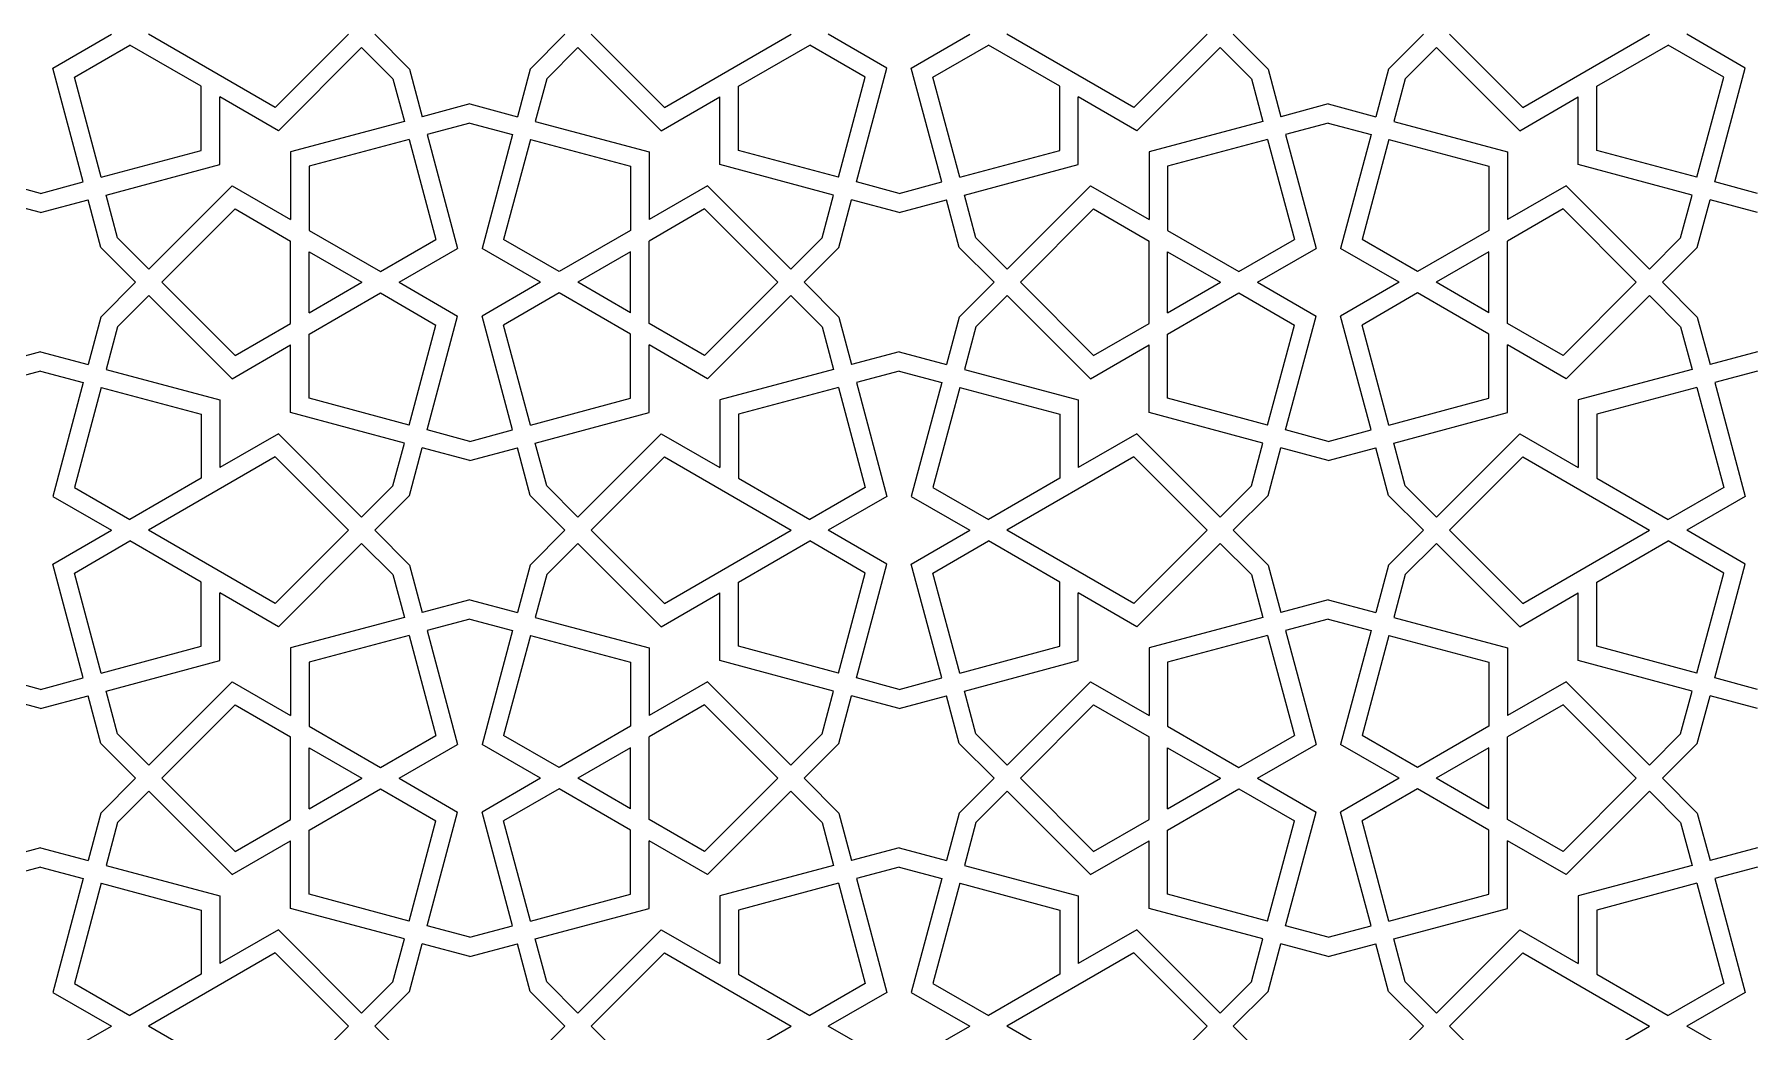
# Model space of a CAD drawing. Header units: metres. Extents: x 7064 to 15770, y 8440 to 11994.
# Drawn here: x 14696.2 to 14855.9, y 11360 to 11452.4 of the extents above; entities that cross this region are included whole.
import ezdxf

# ---------------------------------------------------------------- set-up
doc = ezdxf.new("R2010")
doc.units = ezdxf.units.M
doc.layers.add('GÖRÜNÜŞ 015-O4M', color=125, linetype='Continuous', lineweight=15)

msp = doc.modelspace()

# ---------------------------------------------------------------- linework, layer by layer
at = {"layer": 'GÖRÜNÜŞ 015-O4M', "color": 0}
for p, q in [((14697.903, 11449.261), (14703.328, 11452.393)), ((14718.525, 11445.605), (14706.768, 11452.393)), ((14725.313, 11452.393), (14718.525, 11445.605)), ((14730.97, 11449.168), (14727.745, 11452.393)), ((14742.142, 11449.168), (14745.367, 11452.393)), ((14747.8, 11452.393), (14754.587, 11445.605)), ((14754.587, 11445.605), (14766.344, 11452.393)), ((14775.21, 11449.261), (14769.784, 11452.393)), ((14777.478, 11449.261), (14782.904, 11452.393)), ((14798.101, 11445.605), (14786.344, 11452.393)), ((14804.889, 11452.393), (14798.101, 11445.605)), ((14810.546, 11449.168), (14807.321, 11452.393)), ((14821.718, 11449.168), (14824.943, 11452.393)), ((14827.375, 11452.393), (14834.163, 11445.605)), ((14834.163, 11445.605), (14845.92, 11452.393)), ((14854.785, 11449.261), (14849.36, 11452.393)), ((14699.906, 11448.431), (14705.048, 11451.4)), ((14711.662, 11447.582), (14705.048, 11451.4)), ((14726.529, 11451.177), (14718.808, 11443.456)), ((14729.428, 11448.278), (14726.529, 11451.177)), ((14743.684, 11448.278), (14746.583, 11451.177)), ((14746.583, 11451.177), (14754.304, 11443.456)), ((14761.45, 11447.582), (14768.064, 11451.4)), ((14773.207, 11448.431), (14768.064, 11451.4)), ((14779.481, 11448.431), (14784.624, 11451.4)), ((14791.238, 11447.582), (14784.624, 11451.4)), ((14806.105, 11451.177), (14798.384, 11443.456)), ((14809.004, 11448.278), (14806.105, 11451.177)), ((14823.26, 11448.278), (14826.159, 11451.177)), ((14826.159, 11451.177), (14833.88, 11443.456)), ((14841.026, 11447.582), (14847.64, 11451.4)), ((14852.783, 11448.431), (14847.64, 11451.4)), ((14700.729, 11438.714), (14697.903, 11449.261)), ((14730.97, 11449.168), (14732.151, 11444.763)), ((14742.142, 11449.168), (14740.962, 11444.763)), ((14772.384, 11438.714), (14775.21, 11449.261)), ((14780.304, 11438.714), (14777.478, 11449.261)), ((14810.546, 11449.168), (14811.726, 11444.763)), ((14821.718, 11449.168), (14820.537, 11444.763)), ((14851.959, 11438.714), (14854.785, 11449.261)), ((14702.39, 11439.159), (14699.906, 11448.431)), ((14711.662, 11441.643), (14711.662, 11447.582)), ((14729.428, 11448.278), (14730.489, 11444.318)), ((14743.684, 11448.278), (14742.623, 11444.318)), ((14761.45, 11441.643), (14761.45, 11447.582)), ((14770.722, 11439.159), (14773.207, 11448.431)), ((14781.966, 11439.159), (14779.481, 11448.431)), ((14791.238, 11441.643), (14791.238, 11447.582)), ((14809.004, 11448.278), (14810.065, 11444.318)), ((14823.26, 11448.278), (14822.199, 11444.318)), ((14841.026, 11441.643), (14841.026, 11447.582)), ((14850.298, 11439.159), (14852.783, 11448.431)), ((14718.808, 11443.456), (14713.382, 11446.589)), ((14713.382, 11440.323), (14713.382, 11446.589)), ((14736.556, 11445.943), (14732.151, 11444.763)), ((14736.556, 11445.943), (14740.962, 11444.763)), ((14754.304, 11443.456), (14759.73, 11446.589)), ((14759.73, 11440.323), (14759.73, 11446.589)), ((14798.384, 11443.456), (14792.958, 11446.589)), ((14792.958, 11440.323), (14792.958, 11446.589)), ((14816.132, 11445.943), (14811.726, 11444.763)), ((14816.132, 11445.943), (14820.537, 11444.763)), ((14833.88, 11443.456), (14839.306, 11446.589)), ((14839.306, 11440.323), (14839.306, 11446.589)), ((14730.489, 11444.318), (14719.942, 11441.492)), ((14736.556, 11444.163), (14732.596, 11443.101)), ((14736.556, 11444.163), (14740.517, 11443.101)), ((14742.623, 11444.318), (14753.17, 11441.492)), ((14810.065, 11444.318), (14799.518, 11441.492)), ((14816.132, 11444.163), (14812.172, 11443.101)), ((14816.132, 11444.163), (14820.092, 11443.101)), ((14822.199, 11444.318), (14832.746, 11441.492)), ((14730.935, 11442.656), (14721.662, 11440.172)), ((14730.935, 11442.656), (14733.419, 11433.384)), ((14732.596, 11443.101), (14735.422, 11432.554)), ((14740.517, 11443.101), (14737.69, 11432.554)), ((14742.178, 11442.656), (14739.693, 11433.384)), ((14742.178, 11442.656), (14751.45, 11440.172)), ((14810.51, 11442.656), (14801.238, 11440.172)), ((14810.51, 11442.656), (14812.995, 11433.384)), ((14812.172, 11443.101), (14814.998, 11432.554)), ((14820.092, 11443.101), (14817.266, 11432.554)), ((14821.754, 11442.656), (14819.269, 11433.384)), ((14821.754, 11442.656), (14831.026, 11440.172)), ((14702.39, 11439.159), (14711.662, 11441.643)), ((14719.942, 11441.492), (14719.942, 11435.226)), ((14753.17, 11441.492), (14753.17, 11435.226)), ((14770.722, 11439.159), (14761.45, 11441.643)), ((14781.966, 11439.159), (14791.238, 11441.643)), ((14799.518, 11441.492), (14799.518, 11435.226)), ((14832.746, 11441.492), (14832.746, 11435.226)), ((14850.298, 11439.159), (14841.026, 11441.643)), ((14702.835, 11437.497), (14713.382, 11440.323)), ((14721.662, 11440.172), (14721.662, 11434.233)), ((14751.45, 11440.172), (14751.45, 11434.233)), ((14770.277, 11437.497), (14759.73, 11440.323)), ((14782.411, 11437.497), (14792.958, 11440.323)), ((14801.238, 11440.172), (14801.238, 11434.233)), ((14831.026, 11440.172), (14831.026, 11434.233)), ((14849.853, 11437.497), (14839.306, 11440.323)), ((14696.769, 11437.652), (14692.808, 11438.714)), ((14696.769, 11437.652), (14700.729, 11438.714)), ((14703.896, 11433.537), (14702.835, 11437.497)), ((14706.796, 11430.638), (14714.517, 11438.359)), ((14714.517, 11438.359), (14719.942, 11435.226)), ((14758.596, 11438.359), (14753.17, 11435.226)), ((14766.317, 11430.638), (14758.596, 11438.359)), ((14769.216, 11433.537), (14770.277, 11437.497)), ((14776.344, 11437.652), (14772.384, 11438.714)), ((14776.344, 11437.652), (14780.304, 11438.714)), ((14783.472, 11433.537), (14782.411, 11437.497)), ((14786.371, 11430.638), (14794.092, 11438.359)), ((14794.092, 11438.359), (14799.518, 11435.226)), ((14838.172, 11438.359), (14832.746, 11435.226)), ((14845.893, 11430.638), (14838.172, 11438.359)), ((14848.792, 11433.537), (14849.853, 11437.497)), ((14855.92, 11437.652), (14851.959, 11438.714)), ((14696.769, 11435.872), (14692.363, 11437.052)), ((14696.769, 11435.872), (14701.174, 11437.052)), ((14702.354, 11432.647), (14701.174, 11437.052)), ((14708.012, 11429.422), (14714.8, 11436.21)), ((14714.8, 11436.21), (14719.942, 11433.24)), ((14758.313, 11436.21), (14753.17, 11433.24)), ((14765.101, 11429.422), (14758.313, 11436.21)), ((14770.758, 11432.647), (14771.939, 11437.052)), ((14776.344, 11435.872), (14771.939, 11437.052)), ((14776.344, 11435.872), (14780.75, 11437.052)), ((14781.93, 11432.647), (14780.75, 11437.052)), ((14787.587, 11429.422), (14794.375, 11436.21)), ((14794.375, 11436.21), (14799.518, 11433.24)), ((14837.889, 11436.21), (14832.746, 11433.24)), ((14844.676, 11429.422), (14837.889, 11436.21)), ((14850.334, 11432.647), (14851.514, 11437.052)), ((14855.92, 11435.872), (14851.514, 11437.052)), ((14721.662, 11434.233), (14728.276, 11430.415)), ((14751.45, 11434.233), (14744.836, 11430.415)), ((14801.238, 11434.233), (14807.852, 11430.415)), ((14831.026, 11434.233), (14824.412, 11430.415)), ((14702.354, 11432.647), (14705.579, 11429.422)), ((14703.896, 11433.537), (14706.796, 11430.638)), ((14719.942, 11425.603), (14719.942, 11433.24)), ((14728.276, 11430.415), (14733.419, 11433.384)), ((14744.836, 11430.415), (14739.693, 11433.384)), ((14753.17, 11425.603), (14753.17, 11433.24)), ((14769.216, 11433.537), (14766.317, 11430.638)), ((14770.758, 11432.647), (14767.533, 11429.422)), ((14781.93, 11432.647), (14785.155, 11429.422)), ((14783.472, 11433.537), (14786.371, 11430.638)), ((14799.518, 11425.603), (14799.518, 11433.24)), ((14807.852, 11430.415), (14812.995, 11433.384)), ((14824.412, 11430.415), (14819.269, 11433.384)), ((14832.746, 11425.603), (14832.746, 11433.24)), ((14848.792, 11433.537), (14845.893, 11430.638)), ((14850.334, 11432.647), (14847.109, 11429.422)), ((14721.662, 11432.247), (14726.556, 11429.422)), ((14721.662, 11426.596), (14721.662, 11432.247)), ((14729.996, 11429.422), (14735.422, 11432.554)), ((14743.116, 11429.422), (14737.69, 11432.554)), ((14751.45, 11432.247), (14746.556, 11429.422)), ((14751.45, 11426.596), (14751.45, 11432.247)), ((14801.238, 11432.247), (14806.132, 11429.422)), ((14801.238, 11426.596), (14801.238, 11432.247)), ((14809.572, 11429.422), (14814.998, 11432.554)), ((14822.692, 11429.422), (14817.266, 11432.554)), ((14831.026, 11432.247), (14826.132, 11429.422)), ((14831.026, 11426.596), (14831.026, 11432.247)), ((14702.354, 11426.197), (14705.579, 11429.422)), ((14703.896, 11425.306), (14706.796, 11428.206)), ((14706.796, 11428.206), (14714.517, 11420.485)), ((14708.012, 11429.422), (14714.8, 11422.634)), ((14721.662, 11426.596), (14726.556, 11429.422)), ((14721.662, 11424.61), (14728.276, 11428.429)), ((14728.276, 11428.429), (14733.419, 11425.46)), ((14729.996, 11429.422), (14735.422, 11426.289)), ((14743.116, 11429.422), (14737.69, 11426.289)), ((14744.836, 11428.429), (14739.693, 11425.46)), ((14751.45, 11424.61), (14744.836, 11428.429)), ((14751.45, 11426.596), (14746.556, 11429.422)), ((14765.101, 11429.422), (14758.313, 11422.634)), ((14766.317, 11428.206), (14758.596, 11420.485)), ((14769.216, 11425.306), (14766.317, 11428.206)), ((14770.758, 11426.197), (14767.533, 11429.422)), ((14781.93, 11426.197), (14785.155, 11429.422)), ((14783.472, 11425.306), (14786.371, 11428.206)), ((14786.371, 11428.206), (14794.092, 11420.485)), ((14787.587, 11429.422), (14794.375, 11422.634)), ((14801.238, 11426.596), (14806.132, 11429.422)), ((14801.238, 11424.61), (14807.852, 11428.429)), ((14807.852, 11428.429), (14812.995, 11425.46)), ((14809.572, 11429.422), (14814.998, 11426.289)), ((14822.692, 11429.422), (14817.266, 11426.289)), ((14824.412, 11428.429), (14819.269, 11425.46)), ((14831.026, 11424.61), (14824.412, 11428.429)), ((14831.026, 11426.596), (14826.132, 11429.422)), ((14844.676, 11429.422), (14837.889, 11422.634)), ((14845.893, 11428.206), (14838.172, 11420.485)), ((14848.792, 11425.306), (14845.893, 11428.206)), ((14850.334, 11426.197), (14847.109, 11429.422)), ((14732.596, 11415.742), (14735.422, 11426.289)), ((14740.517, 11415.742), (14737.69, 11426.289)), ((14812.172, 11415.742), (14814.998, 11426.289)), ((14820.092, 11415.742), (14817.266, 11426.289)), ((14702.354, 11426.197), (14701.174, 11421.791)), ((14703.896, 11425.306), (14702.835, 11421.346)), ((14714.8, 11422.634), (14719.942, 11425.603)), ((14730.935, 11416.187), (14733.419, 11425.46)), ((14742.178, 11416.187), (14739.693, 11425.46)), ((14758.313, 11422.634), (14753.17, 11425.603)), ((14769.216, 11425.306), (14770.277, 11421.346)), ((14770.758, 11426.197), (14771.939, 11421.791)), ((14781.93, 11426.197), (14780.75, 11421.791)), ((14783.472, 11425.306), (14782.411, 11421.346)), ((14794.375, 11422.634), (14799.518, 11425.603)), ((14810.51, 11416.187), (14812.995, 11425.46)), ((14821.754, 11416.187), (14819.269, 11425.46)), ((14837.889, 11422.634), (14832.746, 11425.603)), ((14848.792, 11425.306), (14849.853, 11421.346)), ((14850.334, 11426.197), (14851.514, 11421.791)), ((14714.517, 11420.485), (14719.942, 11423.617)), ((14719.942, 11417.352), (14719.942, 11423.617)), ((14721.662, 11418.672), (14721.662, 11424.61)), ((14751.45, 11418.672), (14751.45, 11424.61)), ((14753.17, 11417.352), (14753.17, 11423.617)), ((14758.596, 11420.485), (14753.17, 11423.617)), ((14794.092, 11420.485), (14799.518, 11423.617)), ((14799.518, 11417.352), (14799.518, 11423.617)), ((14801.238, 11418.672), (14801.238, 11424.61)), ((14831.026, 11418.672), (14831.026, 11424.61)), ((14832.746, 11417.352), (14832.746, 11423.617)), ((14838.172, 11420.485), (14832.746, 11423.617)), ((14696.769, 11422.972), (14692.363, 11421.791)), ((14696.769, 11422.972), (14701.174, 11421.791)), ((14776.344, 11422.972), (14771.939, 11421.791)), ((14776.344, 11422.972), (14780.75, 11421.791)), ((14855.92, 11422.972), (14851.514, 11421.791)), ((14696.769, 11421.191), (14692.808, 11420.13)), ((14696.769, 11421.191), (14700.729, 11420.13)), ((14700.729, 11420.13), (14697.903, 11409.583)), ((14702.835, 11421.346), (14713.382, 11418.52)), ((14770.277, 11421.346), (14759.73, 11418.52)), ((14776.344, 11421.191), (14772.384, 11420.13)), ((14772.384, 11420.13), (14775.21, 11409.583)), ((14776.344, 11421.191), (14780.304, 11420.13)), ((14780.304, 11420.13), (14777.478, 11409.583)), ((14782.411, 11421.346), (14792.958, 11418.52)), ((14849.853, 11421.346), (14839.306, 11418.52)), ((14855.92, 11421.191), (14851.959, 11420.13)), ((14851.959, 11420.13), (14854.785, 11409.583)), ((14702.39, 11419.685), (14699.906, 11410.413)), ((14702.39, 11419.685), (14711.662, 11417.2)), ((14713.382, 11418.52), (14713.382, 11412.255)), ((14730.935, 11416.187), (14721.662, 11418.672)), ((14742.178, 11416.187), (14751.45, 11418.672)), ((14759.73, 11418.52), (14759.73, 11412.255)), ((14770.722, 11419.685), (14761.45, 11417.2)), ((14770.722, 11419.685), (14773.207, 11410.413)), ((14781.966, 11419.685), (14779.481, 11410.413)), ((14781.966, 11419.685), (14791.238, 11417.2)), ((14792.958, 11418.52), (14792.958, 11412.255)), ((14810.51, 11416.187), (14801.238, 11418.672)), ((14821.754, 11416.187), (14831.026, 11418.672)), ((14839.306, 11418.52), (14839.306, 11412.255)), ((14850.298, 11419.685), (14841.026, 11417.2)), ((14850.298, 11419.685), (14852.783, 11410.413)), ((14711.662, 11417.2), (14711.662, 11411.262)), ((14730.489, 11414.526), (14719.942, 11417.352)), ((14742.623, 11414.526), (14753.17, 11417.352)), ((14761.45, 11417.2), (14761.45, 11411.262)), ((14791.238, 11417.2), (14791.238, 11411.262)), ((14810.065, 11414.526), (14799.518, 11417.352)), ((14822.199, 11414.526), (14832.746, 11417.352)), ((14841.026, 11417.2), (14841.026, 11411.262)), ((14718.808, 11415.388), (14713.382, 11412.255)), ((14726.529, 11407.667), (14718.808, 11415.388)), ((14736.556, 11414.681), (14732.596, 11415.742)), ((14736.556, 11414.681), (14740.517, 11415.742)), ((14746.583, 11407.667), (14754.304, 11415.388)), ((14754.304, 11415.388), (14759.73, 11412.255)), ((14798.384, 11415.388), (14792.958, 11412.255)), ((14806.105, 11407.667), (14798.384, 11415.388)), ((14816.132, 11414.681), (14812.172, 11415.742)), ((14816.132, 11414.681), (14820.092, 11415.742)), ((14826.159, 11407.667), (14833.88, 11415.388)), ((14833.88, 11415.388), (14839.306, 11412.255)), ((14729.428, 11410.566), (14730.489, 11414.526)), ((14730.97, 11409.675), (14732.151, 11414.081)), ((14736.556, 11412.9), (14732.151, 11414.081)), ((14736.556, 11412.9), (14740.962, 11414.081)), ((14742.142, 11409.675), (14740.962, 11414.081)), ((14743.684, 11410.566), (14742.623, 11414.526)), ((14809.004, 11410.566), (14810.065, 11414.526)), ((14810.546, 11409.675), (14811.726, 11414.081)), ((14816.132, 11412.9), (14811.726, 11414.081)), ((14816.132, 11412.9), (14820.537, 11414.081)), ((14821.718, 11409.675), (14820.537, 11414.081)), ((14823.26, 11410.566), (14822.199, 11414.526)), ((14718.525, 11413.238), (14706.768, 11406.45)), ((14725.313, 11406.45), (14718.525, 11413.238)), ((14747.8, 11406.45), (14754.587, 11413.238)), ((14754.587, 11413.238), (14766.344, 11406.45)), ((14798.101, 11413.238), (14786.344, 11406.45)), ((14804.889, 11406.45), (14798.101, 11413.238)), ((14827.375, 11406.45), (14834.163, 11413.238)), ((14834.163, 11413.238), (14845.92, 11406.45)), ((14699.906, 11410.413), (14705.048, 11407.443)), ((14711.662, 11411.262), (14705.048, 11407.443)), ((14729.428, 11410.566), (14726.529, 11407.667)), ((14743.684, 11410.566), (14746.583, 11407.667)), ((14761.45, 11411.262), (14768.064, 11407.443)), ((14773.207, 11410.413), (14768.064, 11407.443)), ((14779.481, 11410.413), (14784.624, 11407.443)), ((14791.238, 11411.262), (14784.624, 11407.443)), ((14809.004, 11410.566), (14806.105, 11407.667)), ((14823.26, 11410.566), (14826.159, 11407.667)), ((14841.026, 11411.262), (14847.64, 11407.443)), ((14852.783, 11410.413), (14847.64, 11407.443)), ((14697.903, 11409.583), (14703.328, 11406.45)), ((14730.97, 11409.675), (14727.745, 11406.45)), ((14742.142, 11409.675), (14745.367, 11406.45)), ((14775.21, 11409.583), (14769.784, 11406.45)), ((14777.478, 11409.583), (14782.904, 11406.45)), ((14810.546, 11409.675), (14807.321, 11406.45)), ((14821.718, 11409.675), (14824.943, 11406.45)), ((14854.785, 11409.583), (14849.36, 11406.45)), ((14697.903, 11403.318), (14703.328, 11406.45)), ((14718.525, 11399.663), (14706.768, 11406.45)), ((14725.313, 11406.45), (14718.525, 11399.663)), ((14730.97, 11403.225), (14727.745, 11406.45)), ((14742.142, 11403.225), (14745.367, 11406.45)), ((14747.8, 11406.45), (14754.587, 11399.663)), ((14754.587, 11399.663), (14766.344, 11406.45)), ((14775.21, 11403.318), (14769.784, 11406.45)), ((14777.478, 11403.318), (14782.904, 11406.45)), ((14798.101, 11399.663), (14786.344, 11406.45)), ((14804.889, 11406.45), (14798.101, 11399.663)), ((14810.546, 11403.225), (14807.321, 11406.45)), ((14821.718, 11403.225), (14824.943, 11406.45)), ((14827.375, 11406.45), (14834.163, 11399.663)), ((14834.163, 11399.663), (14845.92, 11406.45)), ((14854.785, 11403.318), (14849.36, 11406.45)), ((14699.906, 11402.488), (14705.048, 11405.457)), ((14711.662, 11401.639), (14705.048, 11405.457)), ((14726.529, 11405.234), (14718.808, 11397.513)), ((14729.428, 11402.335), (14726.529, 11405.234)), ((14743.684, 11402.335), (14746.583, 11405.234)), ((14746.583, 11405.234), (14754.304, 11397.513)), ((14761.45, 11401.639), (14768.064, 11405.457)), ((14773.207, 11402.488), (14768.064, 11405.457)), ((14779.481, 11402.488), (14784.624, 11405.457)), ((14791.238, 11401.639), (14784.624, 11405.457)), ((14806.105, 11405.234), (14798.384, 11397.513)), ((14809.004, 11402.335), (14806.105, 11405.234)), ((14823.26, 11402.335), (14826.159, 11405.234)), ((14826.159, 11405.234), (14833.88, 11397.513)), ((14841.026, 11401.639), (14847.64, 11405.457)), ((14852.783, 11402.488), (14847.64, 11405.457)), ((14700.729, 11392.771), (14697.903, 11403.318)), ((14702.39, 11393.216), (14699.906, 11402.488)), ((14729.428, 11402.335), (14730.489, 11398.375)), ((14730.97, 11403.225), (14732.151, 11398.82)), ((14742.142, 11403.225), (14740.962, 11398.82)), ((14743.684, 11402.335), (14742.623, 11398.375)), ((14770.722, 11393.216), (14773.207, 11402.488)), ((14772.384, 11392.771), (14775.21, 11403.318)), ((14780.304, 11392.771), (14777.478, 11403.318)), ((14781.966, 11393.216), (14779.481, 11402.488)), ((14809.004, 11402.335), (14810.065, 11398.375)), ((14810.546, 11403.225), (14811.726, 11398.82)), ((14821.718, 11403.225), (14820.537, 11398.82)), ((14823.26, 11402.335), (14822.199, 11398.375)), ((14850.298, 11393.216), (14852.783, 11402.488)), ((14851.959, 11392.771), (14854.785, 11403.318)), ((14711.662, 11395.7), (14711.662, 11401.639)), ((14761.45, 11395.7), (14761.45, 11401.639)), ((14791.238, 11395.7), (14791.238, 11401.639)), ((14841.026, 11395.7), (14841.026, 11401.639)), ((14718.808, 11397.513), (14713.382, 11400.646)), ((14713.382, 11394.38), (14713.382, 11400.646)), ((14736.556, 11400), (14732.151, 11398.82)), ((14736.556, 11400), (14740.962, 11398.82)), ((14754.304, 11397.513), (14759.73, 11400.646)), ((14759.73, 11394.38), (14759.73, 11400.646)), ((14798.384, 11397.513), (14792.958, 11400.646)), ((14792.958, 11394.38), (14792.958, 11400.646)), ((14816.132, 11400), (14811.726, 11398.82)), ((14816.132, 11400), (14820.537, 11398.82)), ((14833.88, 11397.513), (14839.306, 11400.646)), ((14839.306, 11394.38), (14839.306, 11400.646)), ((14730.489, 11398.375), (14719.942, 11395.549)), ((14736.556, 11398.22), (14732.596, 11397.158)), ((14736.556, 11398.22), (14740.517, 11397.158)), ((14742.623, 11398.375), (14753.17, 11395.549)), ((14810.065, 11398.375), (14799.518, 11395.549)), ((14816.132, 11398.22), (14812.172, 11397.158)), ((14816.132, 11398.22), (14820.092, 11397.158)), ((14822.199, 11398.375), (14832.746, 11395.549)), ((14730.935, 11396.713), (14721.662, 11394.229)), ((14730.935, 11396.713), (14733.419, 11387.441)), ((14732.596, 11397.158), (14735.422, 11386.611)), ((14740.517, 11397.158), (14737.69, 11386.611)), ((14742.178, 11396.713), (14739.693, 11387.441)), ((14742.178, 11396.713), (14751.45, 11394.229)), ((14810.51, 11396.713), (14801.238, 11394.229)), ((14810.51, 11396.713), (14812.995, 11387.441)), ((14812.172, 11397.158), (14814.998, 11386.611)), ((14820.092, 11397.158), (14817.266, 11386.611)), ((14821.754, 11396.713), (14819.269, 11387.441)), ((14821.754, 11396.713), (14831.026, 11394.229)), ((14702.39, 11393.216), (14711.662, 11395.7)), ((14702.835, 11391.554), (14713.382, 11394.38)), ((14719.942, 11395.549), (14719.942, 11389.283)), ((14753.17, 11395.549), (14753.17, 11389.283)), ((14770.277, 11391.554), (14759.73, 11394.38)), ((14770.722, 11393.216), (14761.45, 11395.7)), ((14781.966, 11393.216), (14791.238, 11395.7)), ((14782.411, 11391.554), (14792.958, 11394.38)), ((14799.518, 11395.549), (14799.518, 11389.283)), ((14832.746, 11395.549), (14832.746, 11389.283)), ((14849.853, 11391.554), (14839.306, 11394.38)), ((14850.298, 11393.216), (14841.026, 11395.7)), ((14696.769, 11391.709), (14692.808, 11392.771)), ((14696.769, 11391.709), (14700.729, 11392.771)), ((14721.662, 11394.229), (14721.662, 11388.29)), ((14751.45, 11394.229), (14751.45, 11388.29)), ((14776.344, 11391.709), (14772.384, 11392.771)), ((14776.344, 11391.709), (14780.304, 11392.771)), ((14801.238, 11394.229), (14801.238, 11388.29)), ((14831.026, 11394.229), (14831.026, 11388.29)), ((14855.92, 11391.709), (14851.959, 11392.771)), ((14696.769, 11389.929), (14692.363, 11391.109)), ((14696.769, 11389.929), (14701.174, 11391.109)), ((14702.354, 11386.704), (14701.174, 11391.109)), ((14703.896, 11387.594), (14702.835, 11391.554)), ((14706.796, 11384.695), (14714.517, 11392.416)), ((14714.517, 11392.416), (14719.942, 11389.283)), ((14758.596, 11392.416), (14753.17, 11389.283)), ((14766.317, 11384.695), (14758.596, 11392.416)), ((14769.216, 11387.594), (14770.277, 11391.554)), ((14770.758, 11386.704), (14771.939, 11391.109)), ((14776.344, 11389.929), (14771.939, 11391.109)), ((14776.344, 11389.929), (14780.75, 11391.109)), ((14781.93, 11386.704), (14780.75, 11391.109)), ((14783.472, 11387.594), (14782.411, 11391.554)), ((14786.371, 11384.695), (14794.092, 11392.416)), ((14794.092, 11392.416), (14799.518, 11389.283)), ((14838.172, 11392.416), (14832.746, 11389.283)), ((14845.893, 11384.695), (14838.172, 11392.416)), ((14848.792, 11387.594), (14849.853, 11391.554)), ((14850.334, 11386.704), (14851.514, 11391.109)), ((14855.92, 11389.929), (14851.514, 11391.109)), ((14708.012, 11383.479), (14714.8, 11390.267)), ((14714.8, 11390.267), (14719.942, 11387.297)), ((14758.313, 11390.267), (14753.17, 11387.297)), ((14765.101, 11383.479), (14758.313, 11390.267)), ((14787.587, 11383.479), (14794.375, 11390.267)), ((14794.375, 11390.267), (14799.518, 11387.297)), ((14837.889, 11390.267), (14832.746, 11387.297)), ((14844.676, 11383.479), (14837.889, 11390.267)), ((14721.662, 11388.29), (14728.276, 11384.472)), ((14751.45, 11388.29), (14744.836, 11384.472)), ((14801.238, 11388.29), (14807.852, 11384.472)), ((14831.026, 11388.29), (14824.412, 11384.472)), ((14702.354, 11386.704), (14705.579, 11383.479)), ((14703.896, 11387.594), (14706.796, 11384.695)), ((14719.942, 11379.66), (14719.942, 11387.297)), ((14728.276, 11384.472), (14733.419, 11387.441)), ((14729.996, 11383.479), (14735.422, 11386.611)), ((14743.116, 11383.479), (14737.69, 11386.611)), ((14744.836, 11384.472), (14739.693, 11387.441)), ((14753.17, 11379.66), (14753.17, 11387.297)), ((14769.216, 11387.594), (14766.317, 11384.695)), ((14770.758, 11386.704), (14767.533, 11383.479)), ((14781.93, 11386.704), (14785.155, 11383.479)), ((14783.472, 11387.594), (14786.371, 11384.695)), ((14799.518, 11379.66), (14799.518, 11387.297)), ((14807.852, 11384.472), (14812.995, 11387.441)), ((14809.572, 11383.479), (14814.998, 11386.611)), ((14822.692, 11383.479), (14817.266, 11386.611)), ((14824.412, 11384.472), (14819.269, 11387.441)), ((14832.746, 11379.66), (14832.746, 11387.297)), ((14848.792, 11387.594), (14845.893, 11384.695)), ((14850.334, 11386.704), (14847.109, 11383.479)), ((14721.662, 11386.304), (14726.556, 11383.479)), ((14721.662, 11380.653), (14721.662, 11386.304)), ((14751.45, 11386.304), (14746.556, 11383.479)), ((14751.45, 11380.653), (14751.45, 11386.304)), ((14801.238, 11386.304), (14806.132, 11383.479)), ((14801.238, 11380.653), (14801.238, 11386.304)), ((14831.026, 11386.304), (14826.132, 11383.479)), ((14831.026, 11380.653), (14831.026, 11386.304)), ((14702.354, 11380.254), (14705.579, 11383.479)), ((14708.012, 11383.479), (14714.8, 11376.691)), ((14721.662, 11380.653), (14726.556, 11383.479)), ((14729.996, 11383.479), (14735.422, 11380.346)), ((14743.116, 11383.479), (14737.69, 11380.346)), ((14751.45, 11380.653), (14746.556, 11383.479)), ((14765.101, 11383.479), (14758.313, 11376.691)), ((14770.758, 11380.254), (14767.533, 11383.479)), ((14781.93, 11380.254), (14785.155, 11383.479)), ((14787.587, 11383.479), (14794.375, 11376.691)), ((14801.238, 11380.653), (14806.132, 11383.479)), ((14809.572, 11383.479), (14814.998, 11380.346)), ((14822.692, 11383.479), (14817.266, 11380.346)), ((14831.026, 11380.653), (14826.132, 11383.479)), ((14844.676, 11383.479), (14837.889, 11376.691)), ((14850.334, 11380.254), (14847.109, 11383.479)), ((14703.896, 11379.363), (14706.796, 11382.263)), ((14706.796, 11382.263), (14714.517, 11374.542)), ((14721.662, 11378.667), (14728.276, 11382.486)), ((14728.276, 11382.486), (14733.419, 11379.517)), ((14744.836, 11382.486), (14739.693, 11379.517)), ((14751.45, 11378.667), (14744.836, 11382.486)), ((14766.317, 11382.263), (14758.596, 11374.542)), ((14769.216, 11379.363), (14766.317, 11382.263)), ((14783.472, 11379.363), (14786.371, 11382.263)), ((14786.371, 11382.263), (14794.092, 11374.542)), ((14801.238, 11378.667), (14807.852, 11382.486)), ((14807.852, 11382.486), (14812.995, 11379.517)), ((14824.412, 11382.486), (14819.269, 11379.517)), ((14831.026, 11378.667), (14824.412, 11382.486)), ((14845.893, 11382.263), (14838.172, 11374.542)), ((14848.792, 11379.363), (14845.893, 11382.263)), ((14702.354, 11380.254), (14701.174, 11375.848)), ((14732.596, 11369.799), (14735.422, 11380.346)), ((14740.517, 11369.799), (14737.69, 11380.346)), ((14770.758, 11380.254), (14771.939, 11375.848)), ((14781.93, 11380.254), (14780.75, 11375.848)), ((14812.172, 11369.799), (14814.998, 11380.346)), ((14820.092, 11369.799), (14817.266, 11380.346)), ((14850.334, 11380.254), (14851.514, 11375.848)), ((14703.896, 11379.363), (14702.835, 11375.403)), ((14714.8, 11376.691), (14719.942, 11379.66)), ((14721.662, 11372.729), (14721.662, 11378.667)), ((14730.935, 11370.244), (14733.419, 11379.517)), ((14742.178, 11370.244), (14739.693, 11379.517)), ((14751.45, 11372.729), (14751.45, 11378.667)), ((14758.313, 11376.691), (14753.17, 11379.66)), ((14769.216, 11379.363), (14770.277, 11375.403)), ((14783.472, 11379.363), (14782.411, 11375.403)), ((14794.375, 11376.691), (14799.518, 11379.66)), ((14801.238, 11372.729), (14801.238, 11378.667)), ((14810.51, 11370.244), (14812.995, 11379.517)), ((14821.754, 11370.244), (14819.269, 11379.517)), ((14831.026, 11372.729), (14831.026, 11378.667)), ((14837.889, 11376.691), (14832.746, 11379.66)), ((14848.792, 11379.363), (14849.853, 11375.403)), ((14696.769, 11377.029), (14692.363, 11375.848)), ((14696.769, 11377.029), (14701.174, 11375.848)), ((14714.517, 11374.542), (14719.942, 11377.674)), ((14719.942, 11371.409), (14719.942, 11377.674)), ((14753.17, 11371.409), (14753.17, 11377.674)), ((14758.596, 11374.542), (14753.17, 11377.674)), ((14776.344, 11377.029), (14771.939, 11375.848)), ((14776.344, 11377.029), (14780.75, 11375.848)), ((14794.092, 11374.542), (14799.518, 11377.674)), ((14799.518, 11371.409), (14799.518, 11377.674)), ((14832.746, 11371.409), (14832.746, 11377.674)), ((14838.172, 11374.542), (14832.746, 11377.674)), ((14855.92, 11377.029), (14851.514, 11375.848)), ((14696.769, 11375.248), (14692.808, 11374.187)), ((14696.769, 11375.248), (14700.729, 11374.187)), ((14702.835, 11375.403), (14713.382, 11372.577)), ((14770.277, 11375.403), (14759.73, 11372.577)), ((14776.344, 11375.248), (14772.384, 11374.187)), ((14776.344, 11375.248), (14780.304, 11374.187)), ((14782.411, 11375.403), (14792.958, 11372.577)), ((14849.853, 11375.403), (14839.306, 11372.577)), ((14855.92, 11375.248), (14851.959, 11374.187)), ((14700.729, 11374.187), (14697.903, 11363.64)), ((14702.39, 11373.742), (14699.906, 11364.47)), ((14702.39, 11373.742), (14711.662, 11371.257)), ((14770.722, 11373.742), (14761.45, 11371.257)), ((14770.722, 11373.742), (14773.207, 11364.47)), ((14772.384, 11374.187), (14775.21, 11363.64)), ((14780.304, 11374.187), (14777.478, 11363.64)), ((14781.966, 11373.742), (14779.481, 11364.47)), ((14781.966, 11373.742), (14791.238, 11371.257)), ((14850.298, 11373.742), (14841.026, 11371.257)), ((14850.298, 11373.742), (14852.783, 11364.47)), ((14851.959, 11374.187), (14854.785, 11363.64)), ((14713.382, 11372.577), (14713.382, 11366.312)), ((14730.935, 11370.244), (14721.662, 11372.729)), ((14742.178, 11370.244), (14751.45, 11372.729)), ((14759.73, 11372.577), (14759.73, 11366.312)), ((14792.958, 11372.577), (14792.958, 11366.312)), ((14810.51, 11370.244), (14801.238, 11372.729)), ((14821.754, 11370.244), (14831.026, 11372.729)), ((14839.306, 11372.577), (14839.306, 11366.312)), ((14711.662, 11371.257), (14711.662, 11365.319)), ((14730.489, 11368.583), (14719.942, 11371.409)), ((14742.623, 11368.583), (14753.17, 11371.409)), ((14761.45, 11371.257), (14761.45, 11365.319)), ((14791.238, 11371.257), (14791.238, 11365.319)), ((14810.065, 11368.583), (14799.518, 11371.409)), ((14822.199, 11368.583), (14832.746, 11371.409)), ((14841.026, 11371.257), (14841.026, 11365.319)), ((14718.808, 11369.445), (14713.382, 11366.312)), ((14726.529, 11361.724), (14718.808, 11369.445)), ((14736.556, 11368.738), (14732.596, 11369.799)), ((14736.556, 11368.738), (14740.517, 11369.799)), ((14746.583, 11361.724), (14754.304, 11369.445)), ((14754.304, 11369.445), (14759.73, 11366.312)), ((14798.384, 11369.445), (14792.958, 11366.312)), ((14806.105, 11361.724), (14798.384, 11369.445)), ((14816.132, 11368.738), (14812.172, 11369.799)), ((14816.132, 11368.738), (14820.092, 11369.799)), ((14826.159, 11361.724), (14833.88, 11369.445)), ((14833.88, 11369.445), (14839.306, 11366.312)), ((14718.525, 11367.295), (14706.768, 11360.507)), ((14725.313, 11360.507), (14718.525, 11367.295)), ((14729.428, 11364.623), (14730.489, 11368.583)), ((14730.97, 11363.732), (14732.151, 11368.138)), ((14736.556, 11366.957), (14732.151, 11368.138)), ((14736.556, 11366.957), (14740.962, 11368.138)), ((14742.142, 11363.732), (14740.962, 11368.138)), ((14743.684, 11364.623), (14742.623, 11368.583)), ((14747.8, 11360.507), (14754.587, 11367.295)), ((14754.587, 11367.295), (14766.344, 11360.507)), ((14798.101, 11367.295), (14786.344, 11360.507)), ((14804.889, 11360.507), (14798.101, 11367.295)), ((14809.004, 11364.623), (14810.065, 11368.583)), ((14810.546, 11363.732), (14811.726, 11368.138)), ((14816.132, 11366.957), (14811.726, 11368.138)), ((14816.132, 11366.957), (14820.537, 11368.138)), ((14821.718, 11363.732), (14820.537, 11368.138)), ((14823.26, 11364.623), (14822.199, 11368.583)), ((14827.375, 11360.507), (14834.163, 11367.295)), ((14834.163, 11367.295), (14845.92, 11360.507)), ((14699.906, 11364.47), (14705.048, 11361.5)), ((14711.662, 11365.319), (14705.048, 11361.5)), ((14729.428, 11364.623), (14726.529, 11361.724)), ((14743.684, 11364.623), (14746.583, 11361.724)), ((14761.45, 11365.319), (14768.064, 11361.5)), ((14773.207, 11364.47), (14768.064, 11361.5)), ((14779.481, 11364.47), (14784.624, 11361.5)), ((14791.238, 11365.319), (14784.624, 11361.5)), ((14809.004, 11364.623), (14806.105, 11361.724)), ((14823.26, 11364.623), (14826.159, 11361.724)), ((14841.026, 11365.319), (14847.64, 11361.5)), ((14852.783, 11364.47), (14847.64, 11361.5)), ((14697.903, 11363.64), (14703.328, 11360.507)), ((14730.97, 11363.732), (14727.745, 11360.507)), ((14742.142, 11363.732), (14745.367, 11360.507)), ((14775.21, 11363.64), (14769.784, 11360.507)), ((14777.478, 11363.64), (14782.904, 11360.507)), ((14810.546, 11363.732), (14807.321, 11360.507)), ((14821.718, 11363.732), (14824.943, 11360.507)), ((14854.785, 11363.64), (14849.36, 11360.507)), ((14697.903, 11357.375), (14703.328, 11360.507)), ((14718.525, 11353.72), (14706.768, 11360.507)), ((14725.313, 11360.507), (14718.525, 11353.72)), ((14730.97, 11357.282), (14727.745, 11360.507)), ((14742.142, 11357.282), (14745.367, 11360.507)), ((14747.8, 11360.507), (14754.587, 11353.72)), ((14754.587, 11353.72), (14766.344, 11360.507)), ((14775.21, 11357.375), (14769.784, 11360.507)), ((14777.478, 11357.375), (14782.904, 11360.507)), ((14798.101, 11353.72), (14786.344, 11360.507)), ((14804.889, 11360.507), (14798.101, 11353.72)), ((14810.546, 11357.282), (14807.321, 11360.507)), ((14821.718, 11357.282), (14824.943, 11360.507)), ((14827.375, 11360.507), (14834.163, 11353.72)), ((14834.163, 11353.72), (14845.92, 11360.507)), ((14854.785, 11357.375), (14849.36, 11360.507))]:
    msp.add_line(p, q, dxfattribs=at)

doc.saveas('drawing.dxf')
